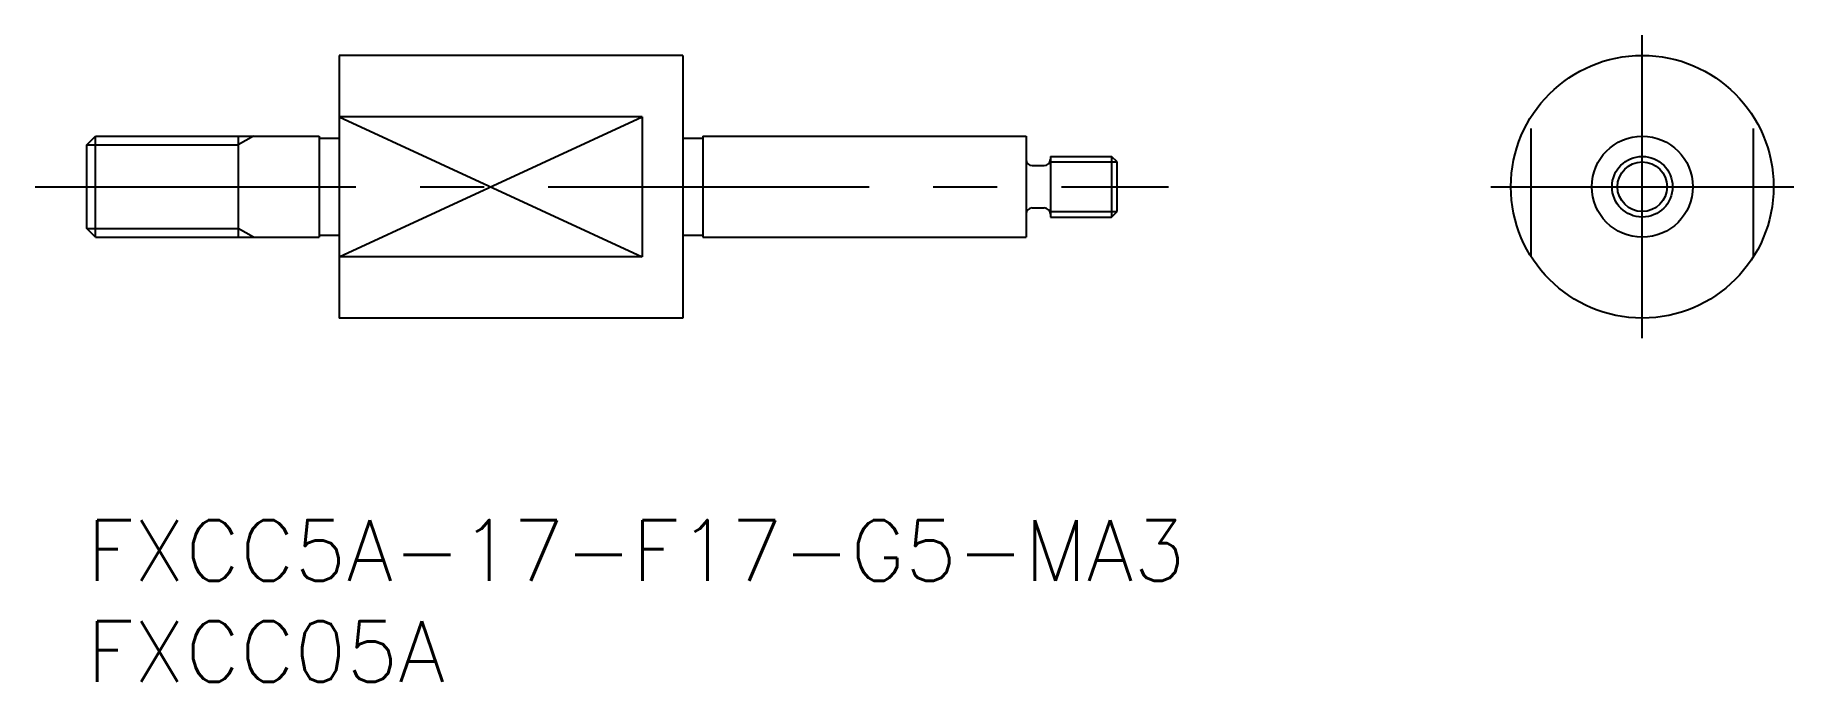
# Model space of a CAD drawing. Extents: x -2.5 to 84.5, y -8 to 24.
import ezdxf

# ---------------------------------------------------------------- set-up
doc = ezdxf.new("R2010")
doc.units = 0
doc.header["$LTSCALE"] = 0.5
doc.linetypes.add('CENTER', pattern=[50.8, 31.75, -6.35, 6.35, -6.35])
doc.linetypes.add('DASHED', pattern=[19.05, 12.7, -6.35])
doc.layers.get('0').update_dxf_attribs({"linetype": 'CONTINUOUS'})
for name, color, linetype in [('MSM_CENTER', 1, 'CENTER'), ('MSM_CONTINUOUS', 7, 'CONTINUOUS'), ('MSM_DASHED', 4, 'DASHED'), ('MSM_NARROW', 5, 'CONTINUOUS'), ('MSM_PART_NUMBER', 7, 'CONTINUOUS')]:
    doc.layers.add(name, color=color, linetype=linetype)
doc.styles.get("Standard").update_dxf_attribs({"font": 'txt.shx', "height": 3, "bigfont": 'bigfont.shx'})

# ---------------------------------------------------------------- blocks, each defined once
blk = doc.blocks.new('*U3')
at = {"layer": 'MSM_PART_NUMBER'}
blk.add_text('FXCC5A-17-F17-G5-MA3', height=3, dxfattribs=at).set_placement((0, -3))
blk = doc.blocks.new('*U4')
at = {"layer": 'MSM_PART_NUMBER'}
blk.add_text('FXCC05A', height=3, dxfattribs=at).set_placement((0, -8))

msp = doc.modelspace()

# ---------------------------------------------------------------- linework, layer by layer
at = {"color": 7, "linetype": 'CONTINUOUS'}
for p, q in [((12.5, 23), (12.5, 10)), ((29.5, 23), (29.5, 10)), ((27.5, 19.964), (27.5, 13.036)), ((7.5, 19), (7.5, 14)), ((11.5, 19), (11.5, 14)), ((29.5, 18.9), (30.5, 18.9)), ((30.5, 19), (46.5, 19)), ((30.5, 19), (30.5, 14)), ((46.5, 19), (46.5, 14)), ((29.5, 14.1), (30.5, 14.1)), ((30.5, 14), (46.5, 14))]:
    msp.add_line(p, q, dxfattribs=at)
msp.add_circle((77, 16.5), 6.5, dxfattribs=at)
at = {"layer": 'MSM_CENTER'}
for p, q in [((77, 9), (77, 24)), ((-2.55, 16.5), (53.55, 16.5)), ((69.5, 16.5), (84.5, 16.5))]:
    msp.add_line(p, q, dxfattribs=at)
at = {"layer": 'MSM_CONTINUOUS'}
for p, q in [((29.5, 23), (12.5, 23)), ((27.5, 19.964), (12.5, 19.964)), ((0, 18.567), (0.433, 19)), ((0, 14.433), (0, 18.567)), ((0.433, 14), (0.433, 19)), ((0.433, 19), (11.5, 19)), ((11.5, 18.9), (12.5, 18.9)), ((46.8, 17.55), (47.4, 17.55)), ((47.7, 18), (47.7, 15)), ((47.7, 18), (50.73, 18)), ((51, 17.73), (50.73, 18)), ((50.73, 18), (50.73, 15)), ((51, 15.271), (51, 17.73)), ((46.8, 15.45), (47.4, 15.45)), ((47.7, 15), (50.73, 15)), ((50.73, 15), (51, 15.271)), ((0.433, 14), (0, 14.433)), ((0.433, 14), (11.5, 14)), ((11.5, 14.1), (12.5, 14.1)), ((27.5, 13.036), (12.5, 13.036)), ((29.5, 10), (12.5, 10))]:
    msp.add_line(p, q, dxfattribs=at)
for radius in [2.5, 1.5]:
    msp.add_circle((77, 16.5), radius, dxfattribs=at)
for centre, start, end in [((46.8, 17.85), 180, 270), ((47.4, 17.85), 270, 0), ((46.8, 15.15), 90, 180), ((47.4, 15.15), 0, 90)]:
    msp.add_arc(centre, 0.3, start, end, dxfattribs=at)
at = {"layer": 'MSM_DASHED'}
for p, q in [((71.5, 13.036), (71.5, 19.964)), ((82.5, 13.036), (82.5, 19.964))]:
    msp.add_line(p, q, dxfattribs=at)
at = {"layer": 'MSM_NARROW'}
for p, q in [((12.5, 19.964), (27.5, 13.036)), ((12.5, 13.036), (27.5, 19.964)), ((0, 18.567), (7.5, 18.567)), ((8.25, 19), (7.5, 18.567)), ((47.7, 17.73), (51, 17.73)), ((47.7, 15.271), (51, 15.271)), ((0, 14.433), (7.5, 14.433)), ((8.25, 14), (7.5, 14.433))]:
    msp.add_line(p, q, dxfattribs=at)
msp.add_circle((77, 16.5), 1.23, dxfattribs=at)

# ---------------------------------------------------------------- block references
at = {"layer": 'MSM_CONTINUOUS'}
for name in ['*U3', '*U4']:
    msp.add_blockref(name, (0, 0), dxfattribs=at)

doc.saveas('drawing.dxf')
